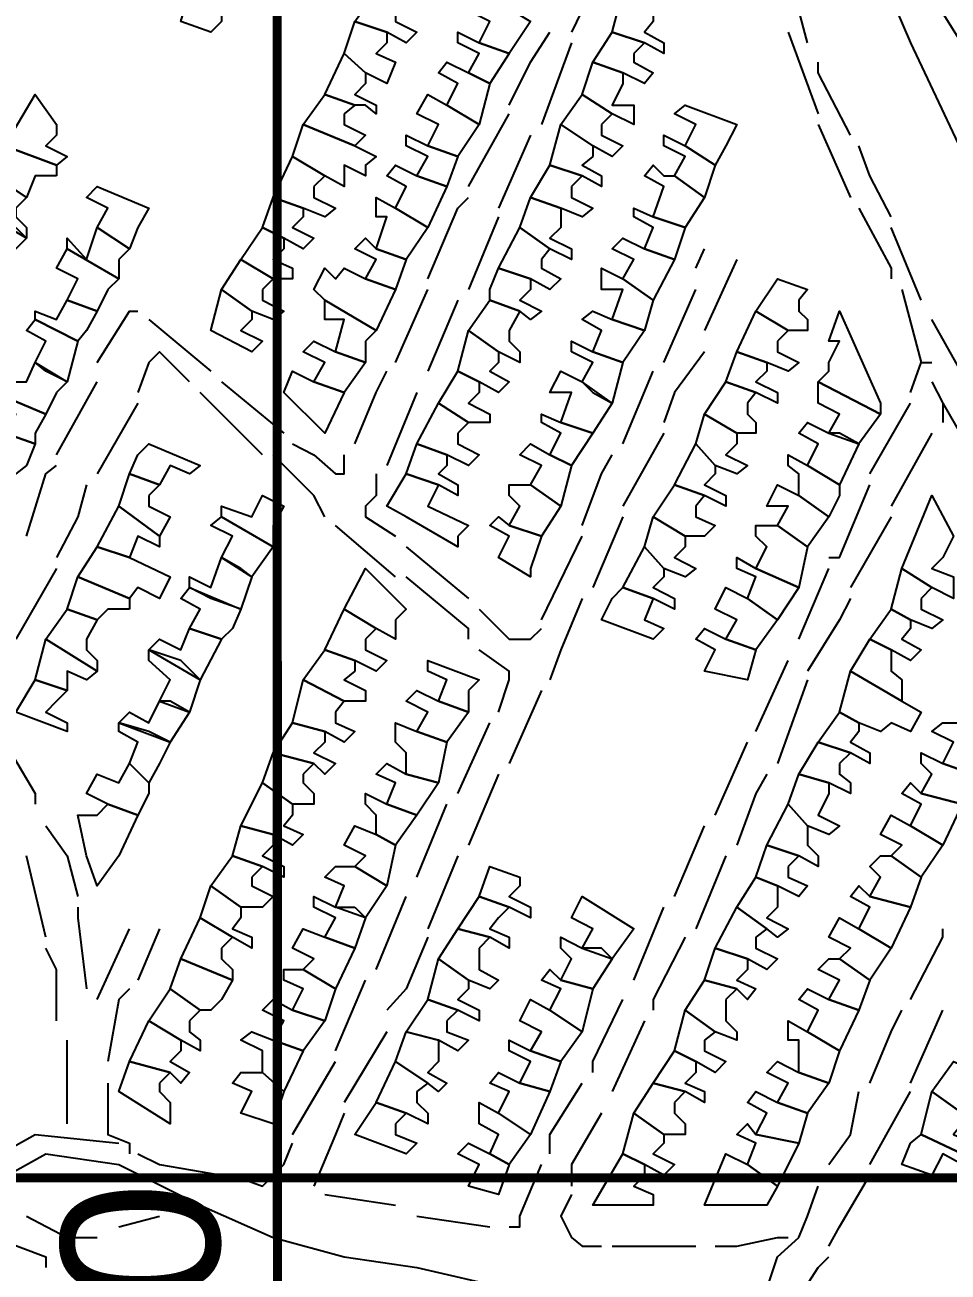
# Model space of a CAD drawing. Header units: millimetres. Extents: x -3588 to 75209, y -3737 to 38254.
# Drawn here: x 28314.4 to 28435.8, y 5341 to 5505.2 of the extents above; entities that cross this region are included whole.
import ezdxf

# ---------------------------------------------------------------- set-up
doc = ezdxf.new("R2010")
doc.units = ezdxf.units.MM
doc.layers.add('P', color=253, linetype='Continuous')
doc.layers.add('T', color=7, linetype='Continuous')
doc.dimstyles.new('ISO-25', dxfattribs={"dimtxt": 2.5, "dimasz": 2.5, "dimexe": 1.25, "dimexo": 0.625, "dimtad": 1, "dimtxsty": 'Standard', "dimcen": 2.5, "dimadec": 0, "dimazin": 0, "dimtfac": 1, "dimtmove": 0, "dimatfit": 3, "dimfxl": 1, "dimarcsym": 0})

# ---------------------------------------------------------------- blocks, each defined once
blk = doc.blocks.new('*D145')
at = {"color": 0, "lineweight": -2, "transparency": 16777216}
for p, q in [((28426.4, 5524.92), (28423.48, 5523.1)), ((28425.86, 5521.64), (28437.39, 5503.11)), ((28440.57, 5502.15), (28437.65, 5500.33))]:
    blk.add_line(p, q, dxfattribs=at)
at = {"color": 0, "transparency": 16777216}
for points in [[(28426.22, 5521.86), (28425.51, 5521.42), (28424.54, 5523.76)], [(28437.74, 5503.33), (28437.04, 5502.89), (28438.71, 5500.99)]]:
    blk.add_solid(points, dxfattribs=at)
at = {"layer": 'Defpoints', "color": 0, "transparency": 16777216}
for p in [(28426.93, 5525.25), (28441.1, 5502.48), (28438.71, 5500.99)]:
    blk.add_point(p, dxfattribs=at)
at = {"color": 0, "transparency": 16777216, "insert": (28433.4, 5513.48), "char_height": 2.5, "attachment_point": 5, "rotation": 301.8892}
blk.add_mtext('26,82', dxfattribs=at)

msp = doc.modelspace()

# ---------------------------------------------------------------- linework, layer by layer
at = {"layer": 'P', "const_width": 1.2}
msp.add_lwpolyline([(28348.83, -458.979), (28346.929, 8539.645)], dxfattribs=at)
at = {"layer": 'P', "color": 254}
for points in [[(28421.568, 5524.52), (28430.882, 5502.787), (28440.484, 5482.463), (28445.846, 5467.499), (28457.993, 5443.222), (28462.218, 5432.499)], [(28390.233, 5513.798), (28390.233, 5512.39), (28386.28, 5504.196)], [(28337.453, 5510.981), (28341.678, 5509.557), (28340.269, 5508.149), (28340.269, 5507.028), (28340.269, 5505.604), (28338.861, 5504.196), (28334.908, 5505.604), (28336.044, 5509.557), (28334.908, 5509.557), (28334.908, 5512.39), (28337.453, 5510.981)], [(28417.343, 5502.787), (28414.799, 5512.39)], [(28363.139, 5507.028), (28363.139, 5505.604), (28365.955, 5504.196), (28364.547, 5502.787), (28362.002, 5504.196), (28357.777, 5505.604), (28360.594, 5509.557), (28364.547, 5508.149), (28363.139, 5507.028)], [(28376.694, 5508.149), (28380.919, 5505.604), (28378.102, 5501.379), (28374.149, 5502.787), (28375.557, 5505.604), (28372.741, 5507.028), (28374.149, 5509.557), (28376.694, 5508.149)], [(28397.018, 5505.604), (28395.882, 5504.196), (28398.427, 5502.787), (28398.427, 5501.379), (28395.882, 5502.787), (28391.657, 5504.196), (28393.065, 5509.557), (28397.018, 5507.028), (28397.018, 5505.604)], [(28362.002, 5502.787), (28360.594, 5501.379), (28363.139, 5500.243), (28362.002, 5497.426), (28359.186, 5498.834), (28356.369, 5501.379), (28357.777, 5505.604), (28362.002, 5504.196), (28362.002, 5502.787)], [(28374.149, 5502.787), (28378.102, 5501.379), (28375.557, 5497.426), (28372.741, 5498.834), (28374.149, 5501.379), (28371.332, 5502.787), (28371.332, 5504.196), (28374.149, 5502.787)], [(28378.102, 5494.593), (28380.919, 5500.243), (28383.463, 5504.196)], [(28394.474, 5501.379), (28394.474, 5500.243), (28397.018, 5498.834), (28395.882, 5497.426), (28393.065, 5498.834), (28389.113, 5500.243), (28391.657, 5504.196), (28395.882, 5502.787), (28394.474, 5501.379)], [(28414.799, 5504.196), (28418.751, 5493.473)], [(28386.28, 5502.787), (28382.327, 5492.065)], [(28359.186, 5497.426), (28357.777, 5496.018), (28360.594, 5494.593), (28360.594, 5493.473), (28359.186, 5494.593), (28357.777, 5494.593), (28353.824, 5496.018), (28356.369, 5501.379), (28359.186, 5498.834), (28359.186, 5497.426)], [(28372.741, 5498.834), (28375.557, 5497.426), (28374.149, 5492.065), (28369.908, 5494.593), (28371.332, 5497.426), (28368.788, 5498.834), (28369.908, 5500.243), (28372.741, 5498.834)], [(28393.065, 5497.426), (28391.657, 5494.593), (28394.474, 5494.593), (28394.474, 5492.065), (28391.657, 5493.473), (28387.704, 5496.018), (28389.113, 5500.243), (28393.065, 5498.834), (28393.065, 5497.426)], [(28422.976, 5490.657), (28418.751, 5498.834), (28418.751, 5500.243)], [(28318.536, 5490.657), (28317.128, 5489.232), (28319.945, 5487.824), (28318.536, 5486.704), (28311.767, 5489.232), (28315.72, 5496.018), (28318.536, 5492.065), (28318.536, 5490.657)], [(28356.369, 5493.473), (28356.369, 5492.065), (28359.186, 5490.657), (28357.777, 5489.232), (28351.008, 5492.065), (28353.824, 5496.018), (28357.777, 5494.593), (28356.369, 5493.473)], [(28369.908, 5494.593), (28374.149, 5492.065), (28371.332, 5487.824), (28367.38, 5489.232), (28368.788, 5492.065), (28365.955, 5493.473), (28367.38, 5496.018), (28369.908, 5494.593)], [(28390.233, 5492.065), (28390.233, 5490.657), (28393.065, 5489.232), (28391.657, 5487.824), (28389.113, 5489.232), (28384.872, 5492.065), (28387.704, 5496.018), (28391.657, 5493.473), (28390.233, 5492.065)], [(28406.605, 5489.232), (28405.196, 5486.704), (28401.243, 5489.232), (28402.652, 5492.065), (28399.835, 5493.473), (28401.243, 5494.593), (28408.029, 5492.065), (28406.605, 5489.232)], [(28372.741, 5483.871), (28378.102, 5493.473)], [(28357.777, 5489.232), (28360.594, 5487.824), (28359.186, 5486.704), (28359.186, 5485.279), (28356.369, 5486.704), (28356.369, 5483.871), (28353.824, 5485.279), (28349.583, 5487.824), (28351.008, 5492.065), (28357.777, 5489.232)], [(28389.113, 5487.824), (28387.704, 5486.704), (28390.233, 5485.279), (28390.233, 5483.871), (28387.704, 5485.279), (28383.463, 5486.704), (28384.872, 5492.065), (28389.113, 5489.232), (28389.113, 5487.824)], [(28418.751, 5492.065), (28422.976, 5482.463)], [(28318.536, 5485.279), (28315.72, 5485.279), (28314.583, 5482.463), (28310.358, 5485.279), (28311.767, 5489.232), (28318.536, 5486.704), (28318.536, 5485.279)], [(28367.38, 5489.232), (28371.332, 5487.824), (28369.908, 5483.871), (28365.955, 5485.279), (28367.38, 5487.824), (28364.547, 5489.232), (28364.547, 5490.657), (28367.38, 5489.232)], [(28380.919, 5490.657), (28376.694, 5481.054)], [(28401.243, 5489.232), (28405.196, 5486.704), (28403.788, 5482.463), (28399.835, 5485.279), (28401.243, 5487.824), (28398.427, 5489.232), (28398.427, 5490.657), (28401.243, 5489.232)], [(28428.354, 5479.918), (28425.521, 5485.279), (28424.113, 5489.232)], [(28352.416, 5483.871), (28352.416, 5482.463), (28355.233, 5481.054), (28353.824, 5479.918), (28351.008, 5481.054), (28347.055, 5482.463), (28349.583, 5487.824), (28353.824, 5485.279), (28352.416, 5483.871)], [(28365.955, 5485.279), (28369.908, 5483.871), (28367.38, 5478.51), (28363.139, 5481.054), (28364.547, 5483.871), (28362.002, 5485.279), (28363.139, 5486.704), (28365.955, 5485.279)], [(28386.28, 5483.871), (28386.28, 5482.463), (28389.113, 5481.054), (28387.704, 5479.918), (28384.872, 5481.054), (28380.919, 5482.463), (28383.463, 5486.704), (28387.704, 5485.279), (28386.28, 5483.871)], [(28399.835, 5485.279), (28403.788, 5482.463), (28401.243, 5478.51), (28397.018, 5479.918), (28398.427, 5483.871), (28395.882, 5485.279), (28397.018, 5486.704), (28398.427, 5485.279), (28399.835, 5485.279)], [(28313.175, 5481.054), (28313.175, 5479.918), (28314.583, 5478.51), (28314.583, 5477.101), (28307.814, 5481.054), (28310.358, 5485.279), (28314.583, 5482.463), (28313.175, 5481.054)], [(28329.259, 5478.51), (28328.138, 5475.693), (28323.897, 5478.51), (28325.306, 5481.054), (28322.489, 5482.463), (28323.897, 5483.871), (28330.683, 5481.054), (28329.259, 5478.51)], [(28311.767, 5479.918), (28314.583, 5477.101), (28313.175, 5475.693), (28311.767, 5477.101), (28310.358, 5474.269), (28306.405, 5475.693), (28307.814, 5481.054), (28311.767, 5479.918)], [(28351.008, 5479.918), (28349.583, 5478.51), (28352.416, 5477.101), (28351.008, 5475.693), (28348.463, 5477.101), (28345.63, 5478.51), (28347.055, 5482.463), (28351.008, 5481.054), (28351.008, 5479.918)], [(28363.139, 5481.054), (28367.38, 5478.51), (28364.547, 5474.269), (28360.594, 5475.693), (28362.002, 5479.918), (28360.594, 5479.918), (28360.594, 5482.463), (28363.139, 5481.054)], [(28367.38, 5471.74), (28371.332, 5481.054), (28372.741, 5482.463)], [(28384.872, 5478.51), (28383.463, 5477.101), (28386.28, 5475.693), (28386.28, 5474.269), (28383.463, 5475.693), (28379.51, 5478.51), (28380.919, 5482.463), (28384.872, 5481.054), (28384.872, 5478.51)], [(28397.018, 5479.918), (28401.243, 5478.51), (28399.835, 5474.269), (28395.882, 5475.693), (28397.018, 5478.51), (28394.474, 5479.918), (28394.474, 5481.054), (28397.018, 5479.918)], [(28424.113, 5481.054), (28428.354, 5473.148), (28428.354, 5471.74)], [(28376.694, 5479.918), (28372.741, 5470.332)], [(28326.73, 5474.269), (28326.73, 5471.74), (28319.945, 5475.693), (28319.945, 5477.101), (28322.489, 5474.269), (28323.897, 5478.51), (28328.138, 5475.693), (28326.73, 5474.269)], [(28348.463, 5475.693), (28347.055, 5474.269), (28349.583, 5473.148), (28349.583, 5471.74), (28347.055, 5471.74), (28342.814, 5474.269), (28345.63, 5478.51), (28348.463, 5477.101), (28348.463, 5475.693)], [(28382.327, 5474.269), (28382.327, 5473.148), (28384.872, 5471.74), (28383.463, 5470.332), (28380.919, 5471.74), (28376.694, 5473.148), (28379.51, 5478.51), (28383.463, 5475.693), (28382.327, 5474.269)], [(28432.307, 5468.907), (28428.354, 5478.51)], [(28360.594, 5475.693), (28364.547, 5474.269), (28363.139, 5470.332), (28359.186, 5471.74), (28360.594, 5474.269), (28357.777, 5475.693), (28359.186, 5477.101), (28360.594, 5475.693)], [(28395.882, 5475.693), (28399.835, 5474.269), (28397.018, 5468.907), (28393.065, 5471.74), (28394.474, 5474.269), (28391.657, 5475.693), (28393.065, 5477.101), (28395.882, 5475.693)], [(28325.306, 5470.332), (28323.897, 5467.499), (28319.945, 5468.907), (28321.353, 5471.74), (28318.536, 5473.148), (28319.945, 5475.693), (28326.73, 5471.74), (28325.306, 5470.332)], [(28402.652, 5473.148), (28403.788, 5475.693)], [(28345.63, 5470.332), (28345.63, 5468.907), (28348.463, 5467.499), (28347.055, 5466.379), (28344.222, 5467.499), (28340.269, 5470.332), (28342.814, 5474.269), (28347.055, 5471.74), (28345.63, 5470.332)], [(28359.186, 5471.74), (28363.139, 5470.332), (28360.594, 5464.955), (28353.824, 5468.907), (28352.416, 5470.332), (28353.824, 5473.148), (28355.233, 5471.74), (28356.369, 5473.148), (28359.186, 5471.74)], [(28380.919, 5470.332), (28379.51, 5468.907), (28382.327, 5467.499), (28380.919, 5466.379), (28379.51, 5467.499), (28375.557, 5468.907), (28375.557, 5470.332), (28376.694, 5473.148), (28380.919, 5471.74), (28380.919, 5470.332)], [(28393.065, 5471.74), (28397.018, 5468.907), (28395.882, 5464.955), (28391.657, 5466.379), (28393.065, 5470.332), (28390.233, 5470.332), (28390.233, 5473.148), (28393.065, 5471.74)], [(28408.029, 5474.269), (28403.788, 5464.955)], [(28416.207, 5468.907), (28416.207, 5467.499), (28417.343, 5466.379), (28417.343, 5464.955), (28414.799, 5464.955), (28410.558, 5467.499), (28413.39, 5471.74), (28417.343, 5470.332), (28416.207, 5468.907)], [(28344.222, 5466.379), (28342.814, 5464.955), (28345.63, 5463.546), (28344.222, 5462.138), (28338.861, 5464.955), (28340.269, 5470.332), (28344.222, 5467.499), (28344.222, 5466.379)], [(28363.139, 5460.73), (28367.38, 5470.332)], [(28398.427, 5460.73), (28402.652, 5470.332)], [(28429.762, 5470.332), (28432.307, 5460.73)], [(28322.489, 5464.955), (28321.353, 5463.546), (28315.72, 5466.379), (28315.72, 5467.499), (28318.536, 5466.379), (28319.945, 5468.907), (28323.897, 5467.499), (28322.489, 5464.955)], [(28359.186, 5463.546), (28359.186, 5460.73), (28355.233, 5462.138), (28356.369, 5466.379), (28353.824, 5466.379), (28353.824, 5468.907), (28360.594, 5464.955), (28359.186, 5463.546)], [(28371.332, 5468.907), (28367.38, 5459.593)], [(28378.102, 5464.955), (28378.102, 5463.546), (28379.51, 5462.138), (28379.51, 5460.73), (28376.694, 5462.138), (28372.741, 5464.955), (28375.557, 5468.907), (28379.51, 5467.499), (28378.102, 5464.955)], [(28317.128, 5459.593), (28315.72, 5460.73), (28317.128, 5463.546), (28314.583, 5464.955), (28315.72, 5466.379), (28321.353, 5463.546), (28319.945, 5458.185), (28317.128, 5459.593)], [(28323.897, 5460.73), (28328.138, 5467.499), (28329.259, 5467.499)], [(28330.683, 5466.379), (28338.861, 5459.593)], [(28391.657, 5466.379), (28395.882, 5464.955), (28393.065, 5460.73), (28389.113, 5462.138), (28390.233, 5464.955), (28387.704, 5466.379), (28389.113, 5467.499), (28391.657, 5466.379)], [(28413.39, 5463.546), (28413.39, 5462.138), (28416.207, 5460.73), (28414.799, 5459.593), (28411.982, 5460.73), (28408.029, 5462.138), (28410.558, 5467.499), (28414.799, 5464.955), (28413.39, 5463.546)], [(28426.929, 5455.368), (28426.929, 5453.944), (28418.751, 5458.185), (28420.16, 5459.593), (28420.16, 5460.73), (28421.568, 5463.546), (28420.16, 5463.546), (28421.568, 5467.499), (28426.929, 5455.368)], [(28439.076, 5456.777), (28433.715, 5466.379)], [(28376.694, 5460.73), (28375.557, 5459.593), (28378.102, 5458.185), (28376.694, 5456.777), (28374.149, 5458.185), (28371.332, 5459.593), (28372.741, 5464.955), (28376.694, 5462.138), (28376.694, 5460.73)], [(28355.233, 5462.138), (28359.186, 5460.73), (28356.369, 5456.777), (28352.416, 5458.185), (28353.824, 5460.73), (28351.008, 5462.138), (28352.416, 5463.546), (28355.233, 5462.138)], [(28386.28, 5462.138), (28386.28, 5463.546), (28389.113, 5462.138), (28393.065, 5460.73), (28391.657, 5455.368), (28387.704, 5458.185), (28389.113, 5460.73), (28386.28, 5462.138)], [(28336.044, 5458.185), (28332.091, 5462.138), (28330.683, 5460.73), (28329.259, 5456.777)], [(28403.788, 5462.138), (28399.835, 5456.777), (28398.427, 5452.824)], [(28411.982, 5459.593), (28410.558, 5458.185), (28413.39, 5456.777), (28413.39, 5455.368), (28410.558, 5456.777), (28406.605, 5458.185), (28408.029, 5462.138), (28411.982, 5460.73), (28411.982, 5459.593)], [(28318.536, 5456.777), (28317.128, 5453.944), (28310.358, 5456.777), (28311.767, 5458.185), (28314.583, 5458.185), (28315.72, 5460.73), (28319.945, 5458.185), (28318.536, 5456.777)], [(28352.416, 5458.185), (28356.369, 5456.777), (28353.824, 5451.415), (28348.463, 5456.777), (28349.583, 5459.593), (28352.416, 5458.185)], [(28357.777, 5450.007), (28360.594, 5456.777), (28362.002, 5459.593)], [(28374.149, 5456.777), (28372.741, 5455.368), (28375.557, 5453.944), (28375.557, 5452.824), (28372.741, 5452.824), (28368.788, 5455.368), (28371.332, 5459.593), (28374.149, 5458.185), (28374.149, 5456.777)], [(28389.113, 5456.777), (28391.657, 5455.368), (28389.113, 5451.415), (28384.872, 5452.824), (28386.28, 5456.777), (28383.463, 5456.777), (28384.872, 5459.593), (28387.704, 5458.185), (28389.113, 5456.777)], [(28393.065, 5450.007), (28397.018, 5459.593)], [(28430.882, 5456.777), (28432.307, 5460.73)], [(28432.307, 5460.73), (28433.715, 5460.73)], [(28318.536, 5448.583), (28323.897, 5458.185)], [(28340.269, 5458.185), (28348.463, 5451.415)], [(28409.437, 5455.368), (28409.437, 5453.944), (28410.558, 5452.824), (28410.558, 5451.415), (28408.029, 5451.415), (28403.788, 5453.944), (28406.605, 5458.185), (28410.558, 5456.777), (28409.437, 5455.368)], [(28421.568, 5451.415), (28420.16, 5451.415), (28421.568, 5453.944), (28418.751, 5455.368), (28418.751, 5458.185), (28426.929, 5453.944), (28424.113, 5450.007), (28421.568, 5451.415)], [(28433.715, 5458.185), (28435.123, 5455.368)], [(28315.72, 5451.415), (28315.72, 5450.007), (28311.767, 5451.415), (28313.175, 5453.944), (28310.358, 5455.368), (28310.358, 5456.777), (28317.128, 5453.944), (28315.72, 5451.415)], [(28345.63, 5448.583), (28342.814, 5451.415), (28337.453, 5456.777)], [(28365.955, 5456.777), (28362.002, 5447.174)], [(28329.259, 5455.368), (28323.897, 5446.054)], [(28371.332, 5451.415), (28371.332, 5450.007), (28374.149, 5448.583), (28372.741, 5447.174), (28369.908, 5448.583), (28365.955, 5450.007), (28368.788, 5455.368), (28372.741, 5452.824), (28371.332, 5451.415)], [(28425.521, 5446.054), (28430.882, 5455.368)], [(28435.123, 5455.368), (28440.484, 5446.054)], [(28435.123, 5455.368), (28435.123, 5452.824)], [(28384.872, 5452.824), (28389.113, 5451.415), (28386.28, 5447.174), (28383.463, 5448.583), (28384.872, 5451.415), (28382.327, 5452.824), (28382.327, 5453.944), (28384.872, 5452.824)], [(28408.029, 5450.007), (28406.605, 5448.583), (28409.437, 5447.174), (28408.029, 5446.054), (28405.196, 5447.174), (28402.652, 5450.007), (28403.788, 5453.944), (28408.029, 5451.415), (28408.029, 5450.007)], [(28314.583, 5447.174), (28313.175, 5446.054), (28306.405, 5448.583), (28307.814, 5450.007), (28310.358, 5448.583), (28311.767, 5451.415), (28315.72, 5450.007), (28314.583, 5447.174)], [(28398.427, 5451.415), (28393.065, 5441.813)], [(28420.16, 5451.415), (28424.113, 5450.007), (28421.568, 5444.63), (28417.343, 5447.174), (28418.751, 5450.007), (28416.207, 5451.415), (28417.343, 5452.824), (28420.16, 5451.415)], [(28433.715, 5451.415), (28428.354, 5441.813)], [(28329.259, 5448.583), (28330.683, 5450.007), (28337.453, 5447.174), (28336.044, 5446.054), (28333.5, 5447.174), (28332.091, 5444.63), (28328.138, 5446.054), (28329.259, 5448.583)], [(28349.583, 5450.007), (28352.416, 5448.583), (28355.233, 5446.054), (28356.369, 5446.054), (28356.369, 5448.583)], [(28369.908, 5447.174), (28368.788, 5446.054), (28371.332, 5444.63), (28371.332, 5443.222), (28368.788, 5444.63), (28364.547, 5446.054), (28365.955, 5450.007), (28369.908, 5448.583), (28369.908, 5447.174)], [(28383.463, 5448.583), (28386.28, 5447.174), (28384.872, 5441.813), (28380.919, 5444.63), (28382.327, 5447.174), (28379.51, 5448.583), (28380.919, 5450.007), (28383.463, 5448.583)], [(28405.196, 5446.054), (28403.788, 5444.63), (28406.605, 5443.222), (28406.605, 5441.813), (28403.788, 5443.222), (28399.835, 5444.63), (28402.652, 5450.007), (28405.196, 5447.174), (28405.196, 5446.054)], [(28353.824, 5440.405), (28352.416, 5443.222), (28347.055, 5448.583)], [(28387.704, 5439.269), (28390.233, 5446.054), (28391.657, 5448.583)], [(28417.343, 5447.174), (28421.568, 5444.63), (28421.568, 5443.222), (28420.16, 5440.405), (28416.207, 5443.222), (28416.207, 5446.054), (28414.799, 5447.174), (28414.799, 5448.583), (28417.343, 5447.174)], [(28314.583, 5437.86), (28317.128, 5446.054), (28318.536, 5447.174)], [(28330.683, 5443.222), (28330.683, 5441.813), (28333.5, 5440.405), (28332.091, 5437.86), (28326.73, 5441.813), (28328.138, 5446.054), (28332.091, 5444.63), (28330.683, 5443.222)], [(28360.594, 5446.054), (28360.594, 5443.222), (28359.186, 5441.813), (28359.186, 5440.405), (28363.139, 5437.86)], [(28371.332, 5437.86), (28371.332, 5436.452), (28364.547, 5440.405), (28362.002, 5441.813), (28364.547, 5446.054), (28368.788, 5444.63), (28367.38, 5441.813), (28372.741, 5439.269), (28371.332, 5437.86)], [(28322.489, 5444.63), (28321.353, 5440.405), (28318.536, 5435.044)], [(28347.055, 5439.269), (28347.055, 5436.452), (28340.269, 5440.405), (28340.269, 5441.813), (28344.222, 5440.405), (28345.63, 5443.222), (28348.463, 5441.813), (28347.055, 5439.269)], [(28380.919, 5444.63), (28384.872, 5441.813), (28382.327, 5437.86), (28378.102, 5439.269), (28379.51, 5441.813), (28378.102, 5443.222), (28378.102, 5444.63), (28380.919, 5444.63)], [(28402.652, 5441.813), (28402.652, 5440.405), (28405.196, 5439.269), (28403.788, 5437.86), (28401.243, 5437.86), (28397.018, 5440.405), (28399.835, 5444.63), (28403.788, 5443.222), (28402.652, 5441.813)], [(28416.207, 5443.222), (28420.16, 5440.405), (28417.343, 5436.452), (28413.39, 5439.269), (28414.799, 5441.813), (28411.982, 5441.813), (28413.39, 5444.63), (28416.207, 5443.222)], [(28420.16, 5435.044), (28421.568, 5435.044), (28425.521, 5444.63)], [(28435.123, 5435.044), (28433.715, 5433.619), (28436.532, 5432.499), (28436.532, 5429.682), (28433.715, 5431.091), (28429.762, 5433.619), (28433.715, 5443.222), (28436.532, 5437.86), (28435.123, 5435.044)], [(28332.091, 5437.86), (28332.091, 5436.452), (28329.259, 5437.86), (28328.138, 5435.044), (28323.897, 5436.452), (28326.73, 5441.813), (28332.091, 5437.86)], [(28342.814, 5433.619), (28340.269, 5435.044), (28341.678, 5437.86), (28338.861, 5439.269), (28340.269, 5440.405), (28347.055, 5436.452), (28344.222, 5432.499), (28342.814, 5433.619)], [(28378.102, 5439.269), (28382.327, 5437.86), (28380.919, 5433.619), (28380.919, 5432.499), (28376.694, 5435.044), (28378.102, 5437.86), (28375.557, 5439.269), (28376.694, 5440.405), (28378.102, 5439.269)], [(28393.065, 5440.405), (28389.113, 5431.091)], [(28401.243, 5436.452), (28399.835, 5435.044), (28402.652, 5433.619), (28401.243, 5432.499), (28398.427, 5433.619), (28395.882, 5436.452), (28397.018, 5440.405), (28401.243, 5437.86), (28401.243, 5436.452)], [(28428.354, 5440.405), (28422.976, 5431.091)], [(28363.139, 5432.499), (28355.233, 5439.269)], [(28413.39, 5439.269), (28417.343, 5436.452), (28416.207, 5431.091), (28410.558, 5433.619), (28411.982, 5436.452), (28410.558, 5437.86), (28410.558, 5439.269), (28413.39, 5439.269)], [(28382.327, 5426.85), (28387.704, 5437.86)], [(28328.138, 5435.044), (28333.5, 5432.499), (28332.091, 5429.682), (28329.259, 5431.091), (28328.138, 5429.682), (28321.353, 5432.499), (28323.897, 5436.452), (28328.138, 5435.044)], [(28338.861, 5429.682), (28336.044, 5431.091), (28336.044, 5432.499), (28338.861, 5431.091), (28340.269, 5435.044), (28344.222, 5432.499), (28342.814, 5428.258), (28338.861, 5429.682)], [(28364.547, 5436.452), (28372.741, 5429.682)], [(28398.427, 5432.499), (28397.018, 5431.091), (28399.835, 5429.682), (28399.835, 5428.258), (28397.018, 5429.682), (28393.065, 5431.091), (28395.882, 5436.452), (28398.427, 5433.619), (28398.427, 5432.499)], [(28410.558, 5433.619), (28416.207, 5431.091), (28413.39, 5426.85), (28409.437, 5429.682), (28410.558, 5432.499), (28408.029, 5433.619), (28408.029, 5435.044), (28410.558, 5433.619)], [(28318.536, 5433.619), (28313.175, 5424.305)], [(28363.139, 5426.85), (28363.139, 5424.305), (28360.594, 5425.729), (28356.369, 5428.258), (28359.186, 5433.619), (28364.547, 5428.258), (28363.139, 5426.85)], [(28416.207, 5424.305), (28420.16, 5433.619)], [(28432.307, 5429.682), (28432.307, 5428.258), (28435.123, 5426.85), (28433.715, 5425.729), (28430.882, 5426.85), (28428.354, 5428.258), (28429.762, 5433.619), (28433.715, 5431.091), (28432.307, 5429.682)], [(28328.138, 5428.258), (28326.73, 5428.258), (28325.306, 5428.258), (28323.897, 5426.85), (28319.945, 5428.258), (28321.353, 5432.499), (28328.138, 5429.682), (28328.138, 5428.258)], [(28372.741, 5424.305), (28372.741, 5425.729), (28364.547, 5432.499)], [(28341.678, 5425.729), (28340.269, 5424.305), (28336.044, 5425.729), (28337.453, 5428.258), (28334.908, 5429.682), (28336.044, 5431.091), (28342.814, 5428.258), (28341.678, 5425.729)], [(28391.657, 5429.682), (28393.065, 5431.091), (28397.018, 5429.682), (28395.882, 5426.85), (28398.427, 5425.729), (28397.018, 5424.305), (28390.233, 5426.85), (28391.657, 5429.682)], [(28409.437, 5429.682), (28413.39, 5426.85), (28410.558, 5422.897), (28406.605, 5424.305), (28408.029, 5426.85), (28405.196, 5428.258), (28406.605, 5431.091), (28409.437, 5429.682)], [(28387.704, 5429.682), (28384.872, 5422.897), (28383.463, 5418.944)], [(28422.976, 5429.682), (28421.568, 5426.85), (28417.343, 5420.08)], [(28322.489, 5424.305), (28322.489, 5422.897), (28323.897, 5421.488), (28323.897, 5420.08), (28317.128, 5424.305), (28319.945, 5428.258), (28323.897, 5426.85), (28322.489, 5424.305)], [(28359.186, 5424.305), (28359.186, 5422.897), (28362.002, 5421.488), (28360.594, 5420.08), (28357.777, 5421.488), (28353.824, 5422.897), (28356.369, 5428.258), (28360.594, 5425.729), (28359.186, 5424.305)], [(28374.149, 5428.258), (28378.102, 5424.305), (28379.51, 5424.305), (28380.919, 5424.305), (28382.327, 5425.729)], [(28430.882, 5425.729), (28429.762, 5424.305), (28432.307, 5422.897), (28430.882, 5421.488), (28428.354, 5422.897), (28425.521, 5424.305), (28428.354, 5428.258), (28430.882, 5426.85), (28430.882, 5425.729)], [(28334.908, 5421.488), (28330.683, 5422.897), (28332.091, 5424.305), (28334.908, 5422.897), (28336.044, 5425.729), (28340.269, 5424.305), (28337.453, 5418.944), (28334.908, 5421.488)], [(28406.605, 5424.305), (28410.558, 5422.897), (28409.437, 5418.944), (28403.788, 5420.08), (28405.196, 5422.897), (28402.652, 5424.305), (28403.788, 5425.729), (28406.605, 5424.305)], [(28323.897, 5420.08), (28322.489, 5418.944), (28319.945, 5420.08), (28319.945, 5417.536), (28315.72, 5418.944), (28317.128, 5424.305), (28323.897, 5420.08)], [(28428.354, 5421.488), (28428.354, 5420.08), (28429.762, 5418.944), (28429.762, 5416.127), (28422.976, 5420.08), (28425.521, 5424.305), (28428.354, 5422.897), (28428.354, 5421.488)], [(28333.5, 5416.127), (28332.091, 5416.127), (28333.5, 5418.944), (28330.683, 5421.488), (28330.683, 5422.897), (28337.453, 5418.944), (28336.044, 5414.719), (28333.5, 5416.127)], [(28357.777, 5420.08), (28356.369, 5418.944), (28359.186, 5417.536), (28359.186, 5416.127), (28356.369, 5416.127), (28351.008, 5418.944), (28353.824, 5422.897), (28357.777, 5421.488), (28357.777, 5420.08)], [(28376.694, 5414.719), (28378.102, 5418.944), (28378.102, 5420.08), (28374.149, 5422.897)], [(28372.741, 5417.536), (28372.741, 5414.719), (28368.788, 5416.127), (28369.908, 5418.944), (28367.38, 5420.08), (28367.38, 5421.488), (28374.149, 5418.944), (28372.741, 5417.536)], [(28410.558, 5412.174), (28414.799, 5421.488)], [(28318.536, 5416.127), (28317.128, 5414.719), (28319.945, 5413.295), (28319.945, 5412.174), (28313.175, 5414.719), (28315.72, 5418.944), (28319.945, 5417.536), (28318.536, 5416.127)], [(28355.233, 5414.719), (28355.233, 5413.295), (28357.777, 5412.174), (28356.369, 5410.766), (28353.824, 5412.174), (28349.583, 5413.295), (28351.008, 5418.944), (28356.369, 5416.127), (28355.233, 5414.719)], [(28417.343, 5418.944), (28413.39, 5407.933)], [(28429.762, 5416.127), (28432.307, 5414.719), (28430.882, 5412.174), (28428.354, 5413.295), (28426.929, 5412.174), (28424.113, 5413.295), (28421.568, 5414.719), (28422.976, 5420.08), (28429.762, 5416.127)], [(28368.788, 5416.127), (28372.741, 5414.719), (28369.908, 5410.766), (28365.955, 5412.174), (28367.38, 5414.719), (28364.547, 5416.127), (28365.955, 5417.536), (28368.788, 5416.127)], [(28382.327, 5417.536), (28378.102, 5407.933)], [(28330.683, 5412.174), (28326.73, 5413.295), (28328.138, 5414.719), (28330.683, 5413.295), (28332.091, 5416.127), (28336.044, 5414.719), (28333.5, 5410.766), (28330.683, 5412.174)], [(28424.113, 5412.174), (28422.976, 5410.766), (28425.521, 5409.358), (28425.521, 5407.933), (28422.976, 5409.358), (28418.751, 5410.766), (28421.568, 5414.719), (28424.113, 5413.295), (28424.113, 5412.174)], [(28332.091, 5407.933), (28330.683, 5405.405), (28328.138, 5407.933), (28329.259, 5410.766), (28326.73, 5412.174), (28326.73, 5413.295), (28333.5, 5410.766), (28332.091, 5407.933)], [(28353.824, 5410.766), (28352.416, 5409.358), (28355.233, 5407.933), (28353.824, 5406.525), (28352.416, 5407.933), (28347.055, 5409.358), (28349.583, 5413.295), (28353.824, 5412.174), (28353.824, 5410.766)], [(28365.955, 5412.174), (28369.908, 5410.766), (28368.788, 5405.405), (28364.547, 5406.525), (28364.547, 5409.358), (28363.139, 5410.766), (28363.139, 5413.295), (28365.955, 5412.174)], [(28371.332, 5403.98), (28375.557, 5413.295)], [(28437.668, 5413.295), (28441.893, 5410.766), (28439.076, 5406.525), (28435.123, 5407.933), (28436.532, 5410.766), (28433.715, 5412.174), (28435.123, 5413.295), (28437.668, 5413.295)], [(28311.767, 5410.766), (28315.72, 5403.98), (28315.72, 5402.572)], [(28405.196, 5401.164), (28409.437, 5410.766)], [(28421.568, 5407.933), (28421.568, 5406.525), (28422.976, 5405.405), (28422.976, 5403.98), (28420.16, 5405.405), (28416.207, 5406.525), (28418.751, 5410.766), (28422.976, 5409.358), (28421.568, 5407.933)], [(28351.008, 5406.525), (28351.008, 5405.405), (28352.416, 5403.98), (28352.416, 5402.572), (28349.583, 5402.572), (28345.63, 5405.405), (28347.055, 5409.358), (28352.416, 5407.933), (28351.008, 5406.525)], [(28435.123, 5407.933), (28439.076, 5406.525), (28437.668, 5402.572), (28432.307, 5403.98), (28433.715, 5406.525), (28432.307, 5407.933), (28432.307, 5409.358), (28435.123, 5407.933)], [(28330.683, 5403.98), (28329.259, 5401.164), (28325.306, 5402.572), (28322.489, 5403.98), (28323.897, 5406.525), (28326.73, 5405.405), (28328.138, 5407.933), (28330.683, 5405.405), (28330.683, 5403.98)], [(28364.547, 5406.525), (28368.788, 5405.405), (28365.955, 5401.164), (28362.002, 5402.572), (28363.139, 5405.405), (28360.594, 5406.525), (28362.002, 5407.933), (28364.547, 5406.525)], [(28349.583, 5401.164), (28348.463, 5399.755), (28351.008, 5398.619), (28349.583, 5397.211), (28347.055, 5398.619), (28342.814, 5399.755), (28345.63, 5405.405), (28349.583, 5402.572), (28349.583, 5401.164)], [(28376.694, 5406.525), (28372.741, 5397.211)], [(28411.982, 5406.525), (28410.558, 5403.98), (28408.029, 5397.211)], [(28420.16, 5403.98), (28418.751, 5401.164), (28421.568, 5399.755), (28420.16, 5398.619), (28417.343, 5399.755), (28414.799, 5402.572), (28416.207, 5406.525), (28420.16, 5405.405), (28420.16, 5403.98)], [(28432.307, 5403.98), (28437.668, 5402.572), (28435.123, 5397.211), (28430.882, 5399.755), (28432.307, 5402.572), (28429.762, 5403.98), (28430.882, 5405.405), (28432.307, 5403.98)], [(28362.002, 5402.572), (28365.955, 5401.164), (28363.139, 5397.211), (28360.594, 5398.619), (28360.594, 5401.164), (28359.186, 5402.572), (28359.186, 5403.98), (28362.002, 5402.572)], [(28326.73, 5395.803), (28323.897, 5391.85), (28322.489, 5395.803), (28321.353, 5401.164), (28323.897, 5401.164), (28325.306, 5402.572), (28329.259, 5401.164), (28326.73, 5395.803)], [(28365.955, 5392.97), (28369.908, 5402.572)], [(28417.343, 5398.619), (28417.343, 5397.211), (28418.751, 5395.803), (28418.751, 5394.394), (28416.207, 5395.803), (28411.982, 5397.211), (28414.799, 5402.572), (28417.343, 5399.755), (28417.343, 5398.619)], [(28430.882, 5399.755), (28435.123, 5397.211), (28432.307, 5392.97), (28428.354, 5395.803), (28429.762, 5397.211), (28426.929, 5398.619), (28428.354, 5401.164), (28430.882, 5399.755)], [(28317.128, 5399.755), (28319.945, 5395.803), (28321.353, 5390.441)], [(28347.055, 5397.211), (28345.63, 5395.803), (28348.463, 5394.394), (28348.463, 5392.97), (28345.63, 5394.394), (28341.678, 5395.803), (28342.814, 5399.755), (28347.055, 5398.619), (28347.055, 5397.211)], [(28360.594, 5398.619), (28363.139, 5397.211), (28362.002, 5391.85), (28357.777, 5394.394), (28359.186, 5395.803), (28356.369, 5397.211), (28357.777, 5399.755), (28360.594, 5398.619)], [(28399.835, 5390.441), (28403.788, 5399.755)], [(28414.799, 5394.394), (28414.799, 5392.97), (28417.343, 5391.85), (28416.207, 5390.441), (28413.39, 5391.85), (28410.558, 5392.97), (28411.982, 5397.211), (28416.207, 5395.803), (28414.799, 5394.394)], [(28317.128, 5385.08), (28314.583, 5395.803)], [(28344.222, 5392.97), (28344.222, 5391.85), (28347.055, 5390.441), (28345.63, 5389.033), (28342.814, 5389.033), (28338.861, 5391.85), (28341.678, 5395.803), (28345.63, 5394.394), (28344.222, 5392.97)], [(28371.332, 5395.803), (28367.38, 5386.2)], [(28406.605, 5395.803), (28402.652, 5386.2)], [(28428.354, 5395.803), (28432.307, 5392.97), (28430.882, 5389.033), (28425.521, 5390.441), (28426.929, 5392.97), (28425.521, 5394.394), (28426.929, 5395.803), (28428.354, 5395.803)], [(28357.777, 5394.394), (28362.002, 5391.85), (28359.186, 5387.609), (28355.233, 5389.033), (28356.369, 5391.85), (28353.824, 5392.97), (28355.233, 5394.394), (28357.777, 5394.394)], [(28379.51, 5391.85), (28378.102, 5390.441), (28380.919, 5389.033), (28380.919, 5387.609), (28378.102, 5389.033), (28374.149, 5390.441), (28375.557, 5394.394), (28379.51, 5392.97), (28379.51, 5391.85)], [(28413.39, 5389.033), (28411.982, 5387.609), (28414.799, 5386.2), (28413.39, 5385.08), (28411.982, 5386.2), (28408.029, 5389.033), (28410.558, 5392.97), (28413.39, 5391.85), (28413.39, 5389.033)], [(28342.814, 5387.609), (28341.678, 5386.2), (28344.222, 5385.08), (28344.222, 5383.656), (28341.678, 5385.08), (28337.453, 5387.609), (28338.861, 5391.85), (28342.814, 5389.033), (28342.814, 5387.609)], [(28425.521, 5390.441), (28430.882, 5389.033), (28428.354, 5383.656), (28424.113, 5386.2), (28425.521, 5389.033), (28422.976, 5390.441), (28424.113, 5391.85), (28425.521, 5390.441)], [(28321.353, 5389.033), (28321.353, 5387.609), (28322.489, 5378.294)], [(28357.777, 5389.033), (28359.186, 5387.609), (28357.777, 5383.656), (28353.824, 5385.08), (28355.233, 5387.609), (28352.416, 5389.033), (28352.416, 5390.441), (28355.233, 5389.033), (28357.777, 5389.033)], [(28360.594, 5380.839), (28364.547, 5390.441)], [(28376.694, 5387.609), (28375.557, 5386.2), (28378.102, 5385.08), (28378.102, 5383.656), (28375.557, 5385.08), (28371.332, 5386.2), (28374.149, 5390.441), (28378.102, 5389.033), (28376.694, 5387.609)], [(28390.233, 5383.656), (28387.704, 5383.656), (28389.113, 5386.2), (28386.28, 5387.609), (28387.704, 5390.441), (28394.474, 5386.2), (28391.657, 5382.247), (28390.233, 5383.656)], [(28394.474, 5379.431), (28398.427, 5389.033)], [(28410.558, 5385.08), (28410.558, 5383.656), (28413.39, 5382.247), (28411.982, 5380.839), (28409.437, 5382.247), (28405.196, 5383.656), (28408.029, 5389.033), (28411.982, 5386.2), (28410.558, 5385.08)], [(28340.269, 5383.656), (28340.269, 5382.247), (28341.678, 5380.839), (28341.678, 5379.431), (28334.908, 5382.247), (28337.453, 5387.609), (28341.678, 5385.08), (28340.269, 5383.656)], [(28424.113, 5386.2), (28428.354, 5383.656), (28425.521, 5379.431), (28421.568, 5382.247), (28422.976, 5383.656), (28420.16, 5385.08), (28421.568, 5387.609), (28424.113, 5386.2)], [(28323.897, 5376.886), (28328.138, 5386.2)], [(28332.091, 5386.2), (28329.259, 5379.431)], [(28353.824, 5385.08), (28357.777, 5383.656), (28355.233, 5378.294), (28351.008, 5380.839), (28352.416, 5382.247), (28349.583, 5383.656), (28351.008, 5386.2), (28353.824, 5385.08)], [(28374.149, 5383.656), (28374.149, 5380.839), (28376.694, 5379.431), (28375.557, 5378.294), (28372.741, 5379.431), (28368.788, 5382.247), (28371.332, 5386.2), (28375.557, 5385.08), (28374.149, 5383.656)], [(28430.882, 5376.886), (28435.123, 5385.08), (28435.123, 5386.2)], [(28367.38, 5385.08), (28364.547, 5378.294), (28362.002, 5375.478)], [(28387.704, 5383.656), (28391.657, 5382.247), (28389.113, 5378.294), (28384.872, 5379.431), (28386.28, 5382.247), (28384.872, 5383.656), (28384.872, 5385.08), (28387.704, 5383.656)], [(28401.243, 5385.08), (28397.018, 5376.886), (28397.018, 5375.478)], [(28318.536, 5374.069), (28318.536, 5380.839), (28317.128, 5383.656)], [(28409.437, 5380.839), (28408.029, 5379.431), (28410.558, 5378.294), (28409.437, 5376.886), (28408.029, 5378.294), (28403.788, 5379.431), (28405.196, 5383.656), (28409.437, 5382.247), (28409.437, 5380.839)], [(28340.269, 5376.886), (28338.861, 5375.478), (28337.453, 5375.478), (28333.5, 5378.294), (28334.908, 5382.247), (28341.678, 5379.431), (28340.269, 5376.886)], [(28351.008, 5380.839), (28355.233, 5378.294), (28353.824, 5374.069), (28349.583, 5375.478), (28351.008, 5378.294), (28348.463, 5379.431), (28348.463, 5380.839), (28351.008, 5380.839)], [(28372.741, 5378.294), (28371.332, 5376.886), (28374.149, 5375.478), (28374.149, 5374.069), (28371.332, 5375.478), (28367.38, 5376.886), (28368.788, 5382.247), (28372.741, 5379.431), (28372.741, 5378.294)], [(28384.872, 5379.431), (28389.113, 5378.294), (28387.704, 5372.645), (28383.463, 5375.478), (28384.872, 5378.294), (28382.327, 5379.431), (28383.463, 5380.839), (28384.872, 5379.431)], [(28421.568, 5382.247), (28425.521, 5379.431), (28424.113, 5375.478), (28420.16, 5376.886), (28421.568, 5379.431), (28418.751, 5380.839), (28420.16, 5382.247), (28421.568, 5382.247)], [(28355.233, 5370.117), (28359.186, 5379.431)], [(28406.605, 5376.886), (28406.605, 5374.069), (28408.029, 5372.645), (28408.029, 5371.525), (28405.196, 5372.645), (28401.243, 5375.478), (28403.788, 5379.431), (28408.029, 5378.294), (28406.605, 5376.886)], [(28328.138, 5378.294), (28326.73, 5376.886), (28325.306, 5368.708)], [(28336.044, 5374.069), (28336.044, 5372.645), (28337.453, 5371.525), (28337.453, 5370.117), (28334.908, 5371.525), (28330.683, 5374.069), (28333.5, 5378.294), (28337.453, 5375.478), (28336.044, 5374.069)], [(28420.16, 5376.886), (28424.113, 5375.478), (28421.568, 5370.117), (28417.343, 5372.645), (28418.751, 5375.478), (28416.207, 5376.886), (28417.343, 5378.294), (28420.16, 5376.886)], [(28349.583, 5375.478), (28353.824, 5374.069), (28351.008, 5370.117), (28347.055, 5371.525), (28348.463, 5374.069), (28345.63, 5375.478), (28347.055, 5376.886), (28349.583, 5375.478)], [(28369.908, 5374.069), (28369.908, 5372.645), (28372.741, 5371.525), (28371.332, 5370.117), (28368.788, 5371.525), (28364.547, 5372.645), (28367.38, 5376.886), (28371.332, 5375.478), (28369.908, 5374.069)], [(28383.463, 5375.478), (28387.704, 5372.645), (28384.872, 5368.708), (28380.919, 5370.117), (28382.327, 5372.645), (28379.51, 5374.069), (28380.919, 5376.886), (28383.463, 5375.478)], [(28389.113, 5367.284), (28389.113, 5368.708), (28393.065, 5376.886)], [(28403.788, 5371.525), (28403.788, 5370.117), (28406.605, 5368.708), (28405.196, 5367.284), (28402.652, 5368.708), (28399.835, 5370.117), (28401.243, 5375.478), (28405.196, 5372.645), (28403.788, 5371.525)], [(28425.521, 5365.876), (28428.354, 5372.645), (28429.762, 5375.478)], [(28430.882, 5365.876), (28435.123, 5375.478)], [(28334.908, 5370.117), (28333.5, 5368.708), (28336.044, 5367.284), (28334.908, 5365.876), (28333.5, 5367.284), (28328.138, 5368.708), (28330.683, 5374.069), (28334.908, 5371.525), (28334.908, 5370.117)], [(28347.055, 5371.525), (28351.008, 5370.117), (28348.463, 5364.755), (28345.63, 5367.284), (28345.63, 5370.117), (28342.814, 5371.525), (28344.222, 5372.645), (28347.055, 5371.525)], [(28362.002, 5372.645), (28356.369, 5363.331)], [(28368.788, 5368.708), (28367.38, 5367.284), (28369.908, 5365.876), (28368.788, 5364.755), (28367.38, 5365.876), (28363.139, 5368.708), (28364.547, 5372.645), (28368.788, 5371.525), (28368.788, 5368.708)], [(28395.882, 5374.069), (28391.657, 5364.755)], [(28417.343, 5372.645), (28421.568, 5370.117), (28420.16, 5365.876), (28416.207, 5367.284), (28416.207, 5371.525), (28414.799, 5371.525), (28414.799, 5374.069), (28417.343, 5372.645)], [(28319.945, 5360.514), (28319.945, 5368.708), (28319.945, 5371.525)], [(28380.919, 5370.117), (28384.872, 5368.708), (28383.463, 5364.755), (28379.51, 5365.876), (28380.919, 5368.708), (28378.102, 5370.117), (28378.102, 5371.525), (28380.919, 5370.117)], [(28402.652, 5367.284), (28401.243, 5365.876), (28403.788, 5364.755), (28403.788, 5363.331), (28401.243, 5364.755), (28397.018, 5365.876), (28399.835, 5370.117), (28402.652, 5368.708), (28402.652, 5367.284)], [(28332.091, 5365.876), (28332.091, 5364.755), (28333.5, 5363.331), (28333.5, 5360.514), (28326.73, 5364.755), (28328.138, 5368.708), (28333.5, 5367.284), (28332.091, 5365.876)], [(28349.583, 5359.106), (28355.233, 5368.708)], [(28365.955, 5364.755), (28365.955, 5363.331), (28367.38, 5361.923), (28367.38, 5360.514), (28364.547, 5361.923), (28360.594, 5363.331), (28363.139, 5368.708), (28367.38, 5365.876), (28365.955, 5364.755)], [(28416.207, 5367.284), (28420.16, 5365.876), (28417.343, 5361.923), (28413.39, 5363.331), (28414.799, 5365.876), (28411.982, 5367.284), (28413.39, 5368.708), (28416.207, 5367.284)], [(28441.893, 5364.755), (28439.076, 5364.755), (28437.668, 5361.923), (28433.715, 5364.755), (28436.532, 5368.708), (28443.301, 5365.876), (28441.893, 5364.755)], [(28345.63, 5367.284), (28348.463, 5364.755), (28347.055, 5360.514), (28342.814, 5361.923), (28344.222, 5364.755), (28341.678, 5365.876), (28342.814, 5367.284), (28345.63, 5367.284)], [(28379.51, 5365.876), (28383.463, 5364.755), (28380.919, 5359.106), (28376.694, 5361.923), (28378.102, 5364.755), (28375.557, 5365.876), (28376.694, 5367.284), (28379.51, 5365.876)], [(28325.306, 5365.876), (28325.306, 5361.923), (28325.306, 5359.106), (28328.138, 5357.97), (28328.138, 5356.561)], [(28383.463, 5356.561), (28383.463, 5359.106), (28387.704, 5365.876)], [(28399.835, 5363.331), (28399.835, 5361.923), (28401.243, 5360.514), (28401.243, 5359.106), (28398.427, 5359.106), (28394.474, 5361.923), (28397.018, 5365.876), (28401.243, 5364.755), (28399.835, 5363.331)], [(28413.39, 5363.331), (28417.343, 5361.923), (28416.207, 5357.97), (28410.558, 5359.106), (28411.982, 5361.923), (28409.437, 5363.331), (28410.558, 5364.755), (28413.39, 5363.331)], [(28420.16, 5355.153), (28422.976, 5359.106), (28424.113, 5364.755)], [(28425.521, 5355.153), (28430.882, 5364.755)], [(28437.668, 5360.514), (28436.532, 5359.106), (28439.076, 5357.97), (28437.668, 5356.561), (28432.307, 5359.106), (28433.715, 5364.755), (28437.668, 5361.923), (28437.668, 5360.514)], [(28363.139, 5360.514), (28363.139, 5359.106), (28365.955, 5357.97), (28364.547, 5356.561), (28357.777, 5359.106), (28360.594, 5363.331), (28364.547, 5361.923), (28363.139, 5360.514)], [(28376.694, 5361.923), (28380.919, 5359.106), (28378.102, 5355.153), (28375.557, 5356.561), (28376.694, 5359.106), (28374.149, 5360.514), (28374.149, 5363.331), (28376.694, 5361.923)], [(28356.369, 5361.923), (28355.233, 5359.106), (28352.416, 5352.32)], [(28390.233, 5361.923), (28386.28, 5355.153), (28386.28, 5352.32)], [(28398.427, 5357.97), (28397.018, 5356.561), (28399.835, 5355.153), (28398.427, 5353.745), (28395.882, 5355.153), (28393.065, 5356.561), (28394.474, 5361.923), (28398.427, 5359.106), (28398.427, 5357.97)], [(28410.558, 5359.106), (28416.207, 5357.97), (28413.39, 5352.32), (28409.437, 5355.153), (28410.558, 5357.97), (28408.029, 5359.106), (28409.437, 5360.514), (28410.558, 5359.106)], [(28207.31, 5357.97), (28222.274, 5355.153), (28238.646, 5352.32), (28256.154, 5349.792), (28275.07, 5348.384), (28290.034, 5349.792), (28303.573, 5352.32), (28315.72, 5359.106), (28326.73, 5357.97)], [(28341.678, 5353.745), (28345.63, 5352.32), (28347.055, 5353.745), (28348.463, 5355.153), (28349.583, 5357.97)], [(28375.557, 5356.561), (28378.102, 5355.153), (28376.694, 5351.2), (28372.741, 5352.32), (28374.149, 5355.153), (28371.332, 5356.561), (28372.741, 5357.97), (28375.557, 5356.561)], [(28430.882, 5357.97), (28432.307, 5359.106), (28437.668, 5356.561), (28437.668, 5355.153), (28435.123, 5356.561), (28433.715, 5353.745), (28429.762, 5355.153), (28430.882, 5357.97)], [(28206.19, 5353.745), (28220.866, 5352.32), (28238.646, 5349.792), (28256.154, 5345.551), (28275.07, 5345.551), (28291.442, 5345.551), (28304.981, 5349.792), (28317.128, 5356.561), (28326.73, 5355.153), (28337.453, 5349.792), (28347.055, 5345.551), (28356.369, 5343.006), (28365.955, 5341.598), (28378.102, 5338.781)], [(28329.259, 5356.561), (28332.091, 5355.153), (28340.269, 5353.745)], [(28395.882, 5353.745), (28394.474, 5352.32), (28397.018, 5351.2), (28397.018, 5349.792), (28389.113, 5349.792), (28393.065, 5356.561), (28395.882, 5355.153), (28395.882, 5353.745)], [(28409.437, 5355.153), (28413.39, 5352.32), (28411.982, 5349.792), (28403.788, 5349.792), (28406.605, 5356.561), (28409.437, 5355.153)], [(28378.102, 5346.959), (28379.51, 5346.959), (28379.51, 5348.384), (28382.327, 5355.153)], [(28420.16, 5344.431), (28421.568, 5346.959), (28425.521, 5353.745)], [(28353.824, 5351.2), (28363.139, 5349.792)], [(28386.28, 5351.2), (28384.872, 5348.384), (28386.28, 5345.551), (28387.704, 5344.431), (28390.233, 5344.431)], [(28416.207, 5345.551), (28417.343, 5348.384), (28418.751, 5352.32)], [(28314.583, 5348.384), (28319.945, 5345.551), (28323.897, 5345.551)], [(28326.73, 5346.959), (28332.091, 5348.384)], [(28365.955, 5348.384), (28375.557, 5346.959)], [(28310.358, 5345.551), (28317.128, 5343.006), (28317.128, 5341.598)], [(28405.196, 5344.431), (28408.029, 5344.431), (28413.39, 5345.551), (28414.799, 5345.551)], [(28411.982, 5336.237), (28411.982, 5338.781), (28413.39, 5343.006), (28416.207, 5345.551)], [(28391.657, 5344.431), (28402.652, 5344.431)], [(28414.799, 5333.42), (28416.207, 5337.645), (28418.751, 5341.598), (28420.16, 5343.006)]]:
    msp.add_lwpolyline(points, dxfattribs=at)
at = {"layer": 'P', "color": 254, "const_width": 1.2}
msp.add_lwpolyline([(20585.112, 5353.404), (35785.743, 5353.404)], dxfattribs=at)

# ---------------------------------------------------------------- texts
at = {"layer": 'T', "insert": (28319.165, 5239.785), "char_height": 20.80483, "attachment_point": 1, "rotation": 90}
msp.add_mtext('{\\fArial|b0|i0|c0|p18;1053500}', dxfattribs=at)

# ---------------------------------------------------------------- dimensions: what is measured, and where the dimension line sits
at = {"color": 1}
dim = msp.add_aligned_dim(p1=(28426.93, 5525.248), p2=(28441.098, 5502.476), distance=-2.812, dimstyle='ISO-25', dxfattribs=at)
dim.commit()
dim.dimension.update_dxf_attribs({"geometry": '*D145', "text_midpoint": (28433.395, 5513.477)})

doc.saveas('drawing.dxf')
